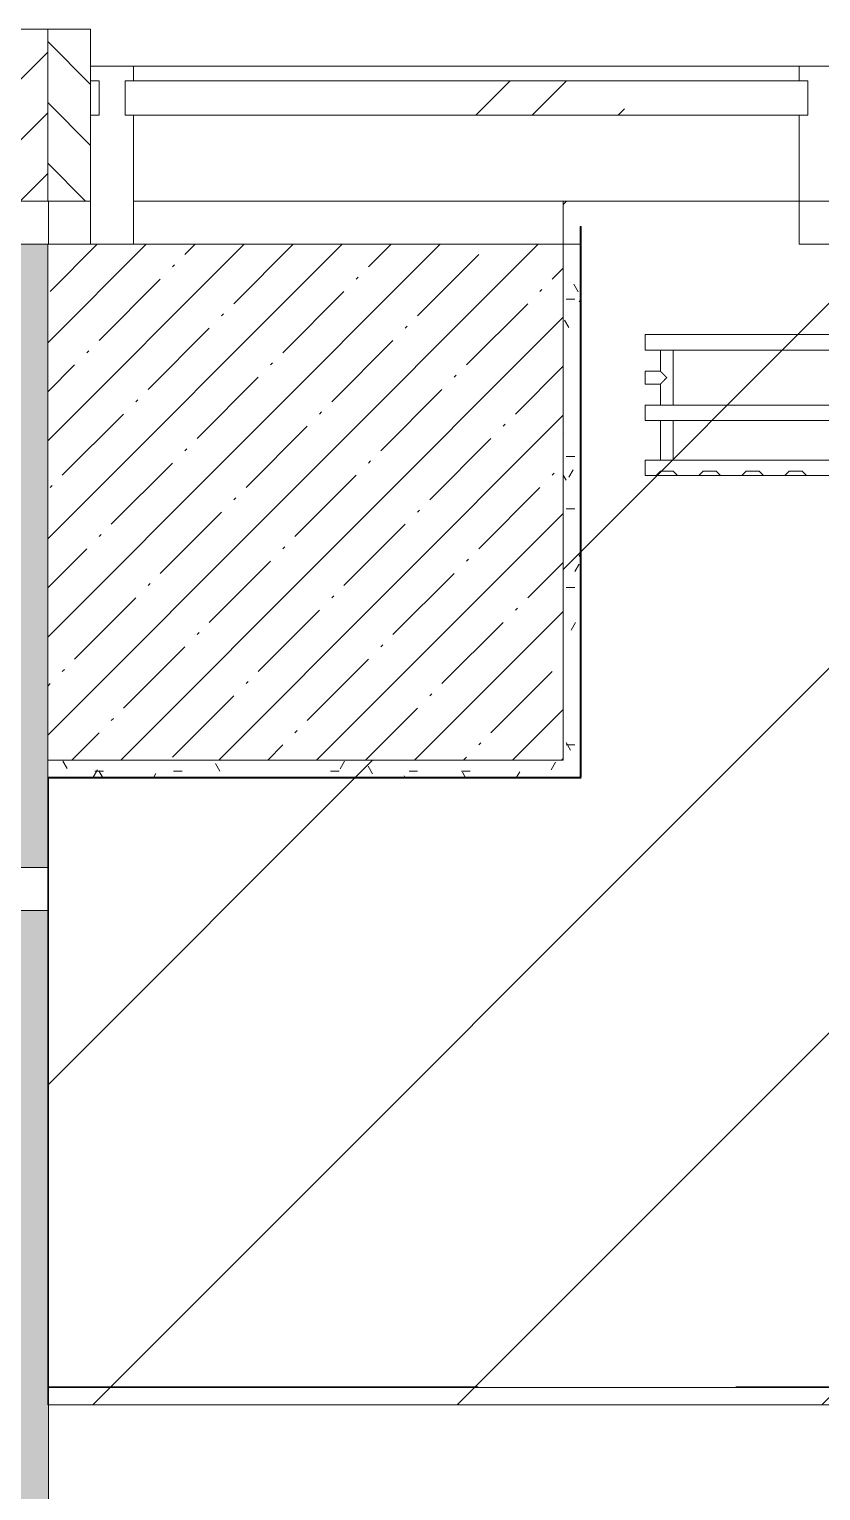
# Model space of a CAD drawing. Header units: millimetres. Extents: x -6228 to 198016, y -8553 to 29000.
# Drawn here: x 139617 to 140538, y 25650 to 27350 of the extents above; entities that cross this region are included whole.
import ezdxf

# ---------------------------------------------------------------- set-up
doc = ezdxf.new("R2010")
doc.units = ezdxf.units.MM
doc.linetypes.add('200_ШТРИХ__ш1_п0_6_', pattern=[800, 500, -300])
doc.linetypes.add('Осевая', pattern=[15875, 3175, -2381.25, 7937.5, -2381.25])
for name, color, linetype, lineweight in [('A-DETL-1', 7, 'Continuous', 9), ('A-DETL-MBND-1', 7, '200_ШТРИХ__ш1_п0_6_', 9), ('A-GLAZ-CURT-2', 7, 'Continuous', 9), ('A-GLAZ-CWMG-3', 7, 'Continuous', 9), ('A-WALL-1', 7, 'Continuous', 9), ('I-WALL-7', 7, 'Continuous', 9), ('S-COLS-2', 7, 'Continuous', 9), ('Оси-2', 7, 'Осевая', 9)]:
    doc.layers.add(name, color=color, linetype=linetype, lineweight=lineweight)
for name, color, linetype, lineweight, true_color in [('A-DETL-GENF-7', 7, 'Continuous', 9, 0xc0c0c0), ('A-FLOR-3', 7, 'Continuous', 9, 0xaaaaaa), ('A-GLAZ-CWMG-4', 7, 'Continuous', 9, 0x383e42), ('I-WALL-9', 9, 'Continuous', 9, 0x808080)]:
    doc.layers.add(name, color=color, linetype=linetype, lineweight=lineweight, true_color=true_color)
pattern_1 = [(0, (135578.187, 0), (121.92, 30.48), [10.058, -81.382, 10.058, -81.382, -487.68]), (0, (135578.187, 0), (121.92, 30.48), [-182.88, 10.058, -172.822, 10.058, -81.382, -213.36]), (0, (135578.187, 0), (121.92, 30.48), [-457.2, 10.058, -50.902, 10.058, -142.342]), (120, (135623.907, 15.24), (-87.356454, 90.345817), [10.058, -81.382, 10.058, -81.382, -487.68]), (120, (135623.907, 15.24), (-87.356454, 90.345817), [-182.88, 10.058, -172.822, 10.058, -81.382, -213.36]), (120, (135623.907, 15.24), (-87.356454, 90.345817), [-457.2, 10.058, -50.902, 10.058, -142.342]), (240, (135639.147, 76.2), (-34.563546, -120.825817), [10.058, -81.382, 10.058, -81.382, -487.68]), (240, (135639.147, 76.2), (-34.563546, -120.825817), [-182.88, 10.058, -172.822, 10.058, -81.382, -213.36]), (240, (135639.147, 76.2), (-34.563546, -120.825817), [-457.2, 10.058, -50.902, 10.058, -142.342])]

# ---------------------------------------------------------------- blocks, each defined once
blk = doc.blocks.new('Прямоугольный импост - Импост структурный с накладкой - 190мм-22856805-План зашивки приборов отопления в осях 2 этажа 1-12')
at = {"layer": 'A-GLAZ-CWMG-3'}
for p, q in [((0, 17), (-50, 17)), ((-50, 17), (-50, 0)), ((0, 11.1), (0, 17)), ((-50, 0), (-40, 0)), ((-40, 0), (-40, -40)), ((-10, -40), (-10, 0)), ((-10, 0), (-0.1, 0)), ((-40, -40), (-50, -40)), ((-50, -40), (-50, -190)), ((-0.1, -40), (-10, -40)), ((-50, -190), (0, -190))]:
    blk.add_line(p, q, dxfattribs=at)
blk = doc.blocks.new('Системная панель - Стекло - 40мм-22856069-План зашивки приборов отопления в осях 2 этажа 1-12')
at = {"layer": 'A-GLAZ-CURT-2'}
h = blk.add_hatch(dxfattribs=at)
h.set_pattern_fill('FP_161', color=256, style=0, pattern_type=2)
h.set_pattern_definition([(45, (-4647.5, -27190), (-282.843, 282.843), [200, -600]), (45, (-4847.5, -27290), (-282.843, 282.843), [600, -200]), (45, (-4447.5, -27390), (-282.843, 282.843), [200, -600])])
h.paths.add_polyline_path([(397.5, -40), (397.5, 0), (-397.5, 0), (-397.5, -40), (230.3, -40)])
for p, q in [((397.5, 0), (-397.5, 0)), ((-397.5, 0), (-397.5, -40)), ((397.5, -40), (397.5, 0)), ((-397.5, -40), (397.5, -40))]:
    blk.add_line(p, q, dxfattribs=at)
blk = doc.blocks.new('Прямоугольный импост - Импост структурный с накладкой - 160мм-22794259-План зашивки приборов отопления в осях 2 этажа 1-12')
at = {"layer": 'A-GLAZ-CWMG-3'}
for p, q in [((4160, 27307), (4935, 27307)), ((4160, 27150), (4660, 27150)), ((4660, 27150), (4935, 27150))]:
    blk.add_line(p, q, dxfattribs=at)
blk = doc.blocks.new('Прямоугольный импост - Импост структурный с накладкой - 190мм-V187-План зашивки приборов отопления в осях 2 этажа 1-12')
at = {"layer": 'A-GLAZ-CWMG-3'}
for p, q in [((-50, 190), (-50, 40)), ((0, 40), (0, 190)), ((-50, 40), (-40, 40)), ((-40, 40), (-40, 0)), ((-10, 0), (-10, 40)), ((-10, 40), (0, 40)), ((-40, 0), (-50, 0)), ((-50, 0), (-50, -17)), ((0, 0), (-10, 0)), ((0, -17), (0, 0)), ((-50, -17), (0, -17))]:
    blk.add_line(p, q, dxfattribs=at)
blk = doc.blocks.new('Прямоугольный импост - Импост структурный с накладкой - 190мм-22856065-План зашивки приборов отопления в осях 2 этажа 1-12')
at = {"layer": 'A-GLAZ-CWMG-3'}
for p, q in [((-25, 140), (-25, 190)), ((-25, 190), (25, 190)), ((25, 190), (25, 140)), ((-25, 40), (-25, 140)), ((25, 140), (25, 40)), ((-15, 40), (-25, 40)), ((-15, 0), (-15, 40)), ((15, 40), (15, 0)), ((25, 40), (15, 40)), ((-25, -17), (-25, 0)), ((-25, 0), (-15, 0)), ((15, 0), (25, 0)), ((25, 0), (25, -17)), ((25, -17), (-25, -17))]:
    blk.add_line(p, q, dxfattribs=at)
blk = doc.blocks.new('Прямоугольный импост - Импост структурный с накладкой - 190мм-22858574-План зашивки приборов отопления в осях 2 этажа 1-12')
at = {"layer": 'A-GLAZ-CWMG-4'}
for points in [[(3871.1, 26375.1), (3871.1, 27100.1), (3854.1, 27100.1), (3854.1, 26375.1)], [(4061.1, 26375.1), (4060, 27100.1), (3911.1, 27100.1), (3911.1, 26375.1), (4060, 26375.1)]]:
    blk.add_hatch(color=256, dxfattribs=at).paths.add_polyline_path(points)
at = {"layer": 'A-GLAZ-CWMG-3'}
for p, q in [((3854.1, 27100.1), (3854.1, 26375.1)), ((4061.1, 26480), (4061.1, 26375.1))]:
    blk.add_line(p, q, dxfattribs=at)
blk = doc.blocks.new('BSC_Колонна _Прямоугольная - 200х200-22401950-План зашивки приборов отопления в осях 2 этажа 1-12')
at = {"layer": 'S-COLS-2'}
h = blk.add_hatch(dxfattribs=at)
h.set_pattern_fill('FP_190', color=256, style=0, pattern_type=2)
h.set_pattern_definition([(45, (-3960, -27250), (-35.35534, 35.35534), [])])
h.paths.add_polyline_path([(-100, -100), (100, -100), (100, 100), (-100, 100)])
for p, q in [((100, 100), (-100, 100)), ((-100, 100), (-100, -100)), ((100, -100), (100, 100)), ((-100, -100), (100, -100))]:
    blk.add_line(p, q, dxfattribs=at)
blk = doc.blocks.new('Прямоугольный импост - Импост структурный с накладкой - 190мм-V220-План зашивки приборов отопления в осях 2 этажа 1-12')
at = {"layer": 'A-GLAZ-CWMG-4'}
for points in [[(3871.1, 25575.1), (3871.1, 26325.1), (3854.1, 26325.1), (3854.1, 25575.1)], [(4061.1, 25575.1), (4060, 26325.1), (3911.1, 26325.1), (3911.1, 25575.1), (4060, 25575.1)]]:
    blk.add_hatch(color=256, dxfattribs=at).paths.add_polyline_path(points)
at = {"layer": 'A-GLAZ-CWMG-3'}
for p, q in [((3854.1, 26325.1), (3854.1, 25575.1)), ((4061.1, 26325.1), (4061.1, 25750)), ((4061.1, 25750), (4061.1, 25575.1))]:
    blk.add_line(p, q, dxfattribs=at)
blk = doc.blocks.new('Прямоугольный импост - Импост структурный с накладкой - 190мм-V221-План зашивки приборов отопления в осях 2 этажа 1-12')
at = {"layer": 'A-GLAZ-CWMG-3'}
for p, q in [((-25, 0), (-25, 17)), ((-25, 17), (25, 17)), ((25, 17), (25, 0)), ((-15, 0), (-25, 0)), ((-15, -40), (-15, 0)), ((25, 0), (15, 0)), ((15, 0), (15, -40)), ((-25, -188.9), (-25, -40)), ((-25, -40), (-15, -40)), ((15, -40), (25, -40)), ((25, -40), (25, -188.9)), ((25, -190), (-25, -190))]:
    blk.add_line(p, q, dxfattribs=at)
blk = doc.blocks.new('BSC_Колонна _Прямоугольная - 600х600-V225-План зашивки приборов отопления в осях 2 этажа 1-12')
at = {"layer": 'S-COLS-2'}
h = blk.add_hatch(dxfattribs=at)
h.set_pattern_fill('FP_196', color=256, style=0, pattern_type=2)
h.set_pattern_definition([(45, (-4360, -26800), (-57.02463, 57.02463), []), (45, (-4302.975, -26800), (-57.02463, 57.02463), [100.806, -20.161, 3.353, -16.808])])
h.paths.add_polyline_path([(-300, -300), (300, -300), (300, 300), (-300, 300)])
for p, q in [((300, 300), (-300, 300)), ((-300, 300), (-300, -300)), ((300, -300), (300, 300)), ((-300, -300), (300, -300))]:
    blk.add_line(p, q, dxfattribs=at)
blk = doc.blocks.new('radiator_prado_classic_z_tip_30_po exemplyaru - Classic Z Тип 30-500-V256-План зашивки приборов отопления в осях 2 этажа 1-12')
at = {"layer": 'A-DETL-MBND-1'}
for p, q in [((1800, 228), (0, 228)), ((1587.5, 228), (1612.5, 228)), ((1612.5, 228), (1637.5, 228)), ((1637.5, 228), (1612.5, 228)), ((1612.5, 228), (1637.5, 228)), ((1612.5, 228), (1617.5, 223)), ((1612.5, 228), (1617.5, 223)), ((1632.5, 223), (1617.5, 223)), ((1617.5, 223), (1632.5, 223)), ((1632.5, 223), (1637.5, 228)), ((1637.5, 228), (1632.5, 223)), ((1637.5, 228), (1662.5, 228)), ((1662.5, 228), (1687.5, 228)), ((1687.5, 228), (1662.5, 228)), ((1662.5, 228), (1687.5, 228)), ((1662.5, 228), (1667.5, 223)), ((1662.5, 228), (1667.5, 223)), ((1682.5, 223), (1667.5, 223)), ((1667.5, 223), (1682.5, 223)), ((1682.5, 223), (1687.5, 228)), ((1687.5, 228), (1682.5, 223)), ((1687.5, 228), (1712.5, 228)), ((1712.5, 228), (1737.5, 228)), ((1737.5, 228), (1712.5, 228)), ((1712.5, 228), (1737.5, 228)), ((1712.5, 228), (1717.5, 223)), ((1712.5, 228), (1717.5, 223)), ((1732.5, 223), (1717.5, 223)), ((1717.5, 223), (1732.5, 223)), ((1732.5, 223), (1737.5, 228)), ((1737.5, 228), (1732.5, 223)), ((1737.5, 228), (1762.5, 228)), ((1762.5, 228), (1787.5, 228)), ((1787.5, 228), (1762.5, 228)), ((1762.5, 228), (1787.5, 228)), ((1762.5, 228), (1767.5, 223)), ((1762.5, 228), (1767.5, 223)), ((1782.5, 223), (1767.5, 223)), ((1767.5, 223), (1782.5, 223)), ((1782.5, 223), (1787.5, 228)), ((1787.5, 228), (1782.5, 223)), ((1787.5, 228), (1800, 228)), ((1800, 210), (1800, 228)), ((1800, 228), (1800, 210)), ((0, 210), (1800, 210)), ((1767.5, 210), (32.5, 210)), ((1767.5, 210), (1767.5, 164)), ((1767.5, 210), (1767.5, 164)), ((1767.8, 210), (1767.5, 210)), ((1767.5, 210), (1769.7, 210)), ((1775, 210), (1767.5, 210)), ((1767.5, 210), (1768.5, 210)), ((1768.5, 210), (1767.8, 210)), ((1769.7, 210), (1768.5, 210)), ((1768.5, 210), (1776.9, 210)), ((1776.9, 210), (1768.5, 210)), ((1782.2, 210), (1769.7, 210)), ((1769.7, 210), (1782.5, 210)), ((1781.5, 210), (1775, 210)), ((1776.9, 210), (1781.5, 210)), ((1781.5, 210), (1778.7, 210)), ((1782.5, 210), (1781.5, 210)), ((1781.5, 210), (1782.2, 210)), ((1782.5, 210), (1782.2, 210)), ((1782.2, 210), (1782.5, 210)), ((1782.5, 164), (1782.5, 210)), ((1782.5, 164), (1782.5, 210)), ((1800, 210), (1782.5, 210)), ((1800, 164), (0, 164)), ((32.5, 164), (1767.5, 164)), ((1776.9, 164), (1767.5, 164)), ((1767.5, 164), (1771.2, 164)), ((1780.3, 164), (1767.5, 164)), ((1767.5, 164), (1767.8, 164)), ((1767.8, 164), (1782.5, 164)), ((1768.5, 164), (1776.9, 164)), ((1771.2, 164), (1773.1, 164)), ((1773.1, 164), (1775, 164)), ((1775, 164), (1780.3, 164)), ((1782.2, 164), (1776.9, 164)), ((1778.7, 164), (1781.5, 164)), ((1780.3, 164), (1782.5, 164)), ((1781.5, 164), (1780.3, 164)), ((1782.5, 164), (1781.5, 164)), ((1782.5, 164), (1782.2, 164)), ((1782.5, 164), (1800, 164)), ((1800, 146), (1800, 164)), ((1800, 164), (1800, 146)), ((0, 146), (1800, 146)), ((1767.5, 146), (32.5, 146)), ((1767.5, 146), (1767.5, 82)), ((1767.5, 146), (1767.5, 82)), ((1767.5, 146), (1782.5, 146)), ((1782.2, 146), (1767.5, 146)), ((1767.5, 146), (1778.7, 146)), ((1767.8, 146), (1767.5, 146)), ((1768.5, 146), (1767.8, 146)), ((1769.7, 146), (1768.5, 146)), ((1776.9, 146), (1768.5, 146)), ((1771.2, 146), (1769.7, 146)), ((1773.1, 146), (1771.2, 146)), ((1775, 146), (1773.1, 146)), ((1776.9, 146), (1775, 146)), ((1778.7, 146), (1776.9, 146)), ((1778.7, 146), (1782.2, 146)), ((1780.3, 146), (1778.7, 146)), ((1781.5, 146), (1778.7, 146)), ((1781.5, 146), (1780.3, 146)), ((1782.5, 146), (1781.5, 146)), ((1782.5, 146), (1782.2, 146)), ((1782.2, 146), (1782.5, 146)), ((1782.5, 121.5), (1782.5, 146)), ((1782.5, 121.5), (1782.5, 146)), ((1800, 146), (1782.5, 146)), ((1800, 121.5), (1782.5, 121.5)), ((1800, 121.5), (1782.5, 121.5)), ((1800, 121.5), (1800, 106.5)), ((1800, 121.2), (1800, 121.5)), ((1800, 121.5), (1800, 121.2)), ((1800, 121.2), (1800, 121.5)), ((1800, 106.8), (1800, 121.2)), ((1800, 121.2), (1800, 119.3)), ((1800, 115.9), (1800, 121.2)), ((1800, 119.3), (1800, 106.8)), ((1782.5, 82), (1782.5, 106.5)), ((1782.5, 106.5), (1800, 106.5)), ((1782.5, 82), (1782.5, 106.5)), ((1782.5, 106.5), (1800, 106.5)), ((1800, 106.8), (1800, 115.9)), ((1800, 106.5), (1800, 106.8)), ((1800, 106.8), (1800, 106.5)), ((1800, 106.5), (1800, 106.8)), ((1800, 82), (0, 82)), ((32.5, 82), (1767.5, 82)), ((1776.9, 82), (1767.5, 82)), ((1767.5, 82), (1769.7, 82)), ((1768.5, 82), (1767.5, 82)), ((1767.5, 82), (1778.7, 82)), ((1769.7, 82), (1768.5, 82)), ((1768.5, 82), (1776.9, 82)), ((1769.7, 82), (1782.5, 82)), ((1775, 82), (1769.7, 82)), ((1778.7, 82), (1775, 82)), ((1781.5, 82), (1776.9, 82)), ((1781.5, 82), (1778.7, 82)), ((1778.7, 82), (1782.5, 82)), ((1778.7, 82), (1781.5, 82)), ((1782.5, 82), (1781.5, 82)), ((1782.2, 82), (1781.5, 82)), ((1782.5, 82), (1782.2, 82)), ((1782.5, 82), (1800, 82)), ((1800, 64), (1800, 82)), ((1800, 82), (1800, 64)), ((1800, 64), (0, 64)), ((0, 64), (1800, 64))]:
    blk.add_line(p, q, dxfattribs=at)
for points, knots in [([(1775, 114), (1775.5, 114.5), (1776.4, 115.4), (1777.6, 116.6), (1778.4, 117.4), (1778.9, 117.9), (1779.2, 118.2), (1779.5, 118.5), (1779.8, 118.8), (1780.1, 119.2), (1780.4, 119.4), (1780.7, 119.7), (1781, 120), (1781.3, 120.3), (1781.5, 120.5), (1781.7, 120.7), (1781.9, 120.9), (1782.1, 121.1), (1782.2, 121.2), (1782.3, 121.3), (1782.5, 121.5), (1782.5, 121.5), (1782.5, 121.5)], [0, 0, 0, 0, 0.142857, 0.285714, 0.357143, 0.392857, 0.428571, 0.464286, 0.5, 0.535714, 0.571429, 0.607143, 0.642857, 0.678571, 0.714286, 0.75, 0.785714, 0.821429, 0.857143, 0.892857, 0.928571, 1, 1, 1, 1]), ([(1777.9, 116.9), (1778.1, 117.1), (1778.4, 117.4), (1778.9, 117.9), (1779.2, 118.2), (1779.5, 118.5), (1779.8, 118.8), (1780.1, 119.2), (1780.4, 119.4), (1780.7, 119.7), (1781, 120), (1781.3, 120.3), (1781.5, 120.5), (1781.7, 120.7), (1781.9, 120.9), (1782.1, 121.1), (1782.2, 121.2), (1782.3, 121.3), (1782.5, 121.5), (1782.5, 121.5), (1782.5, 121.5)], [0.2857143, 0.2857143, 0.2857143, 0.2857143, 0.3571429, 0.3928571, 0.4285714, 0.4642857, 0.5, 0.5357143, 0.5714286, 0.6071429, 0.6428571, 0.6785714, 0.7142857, 0.75, 0.7857143, 0.8214286, 0.8571429, 0.8928571, 0.9285714, 1, 1, 1, 1]), ([(1782.2, 121.2), (1782.2, 121.2), (1782.1, 121.1), (1781.9, 120.9), (1781.7, 120.7), (1781.5, 120.5), (1781.3, 120.3), (1781, 120), (1780.7, 119.7), (1780.4, 119.4), (1780.1, 119.2), (1779.7, 118.7), (1779.3, 118.3), (1778.9, 117.9), (1778.4, 117.4), (1778.1, 117.1), (1777.9, 116.9)], [0.1428571, 0.1428571, 0.1428571, 0.1428571, 0.1785714, 0.2142857, 0.25, 0.2857143, 0.3214286, 0.3571429, 0.3928571, 0.4285714, 0.4642857, 0.5, 0.5714286, 0.6071429, 0.6428571, 0.7142857, 0.7142857, 0.7142857, 0.7142857]), ([(1782.2, 121.2), (1782.2, 121.2), (1782.1, 121.1), (1781.9, 120.9), (1781.7, 120.7), (1781.5, 120.5), (1781.3, 120.3), (1781, 120), (1780.7, 119.7), (1780.4, 119.4), (1780.1, 119.2), (1779.7, 118.7), (1779.3, 118.3), (1778.9, 117.9), (1778.4, 117.4), (1778.1, 117.1), (1777.9, 116.9)], [0.1428571, 0.1428571, 0.1428571, 0.1428571, 0.1785714, 0.2142857, 0.25, 0.2857143, 0.3214286, 0.3571429, 0.3928571, 0.4285714, 0.4642857, 0.5, 0.5714286, 0.6071429, 0.6428571, 0.7142857, 0.7142857, 0.7142857, 0.7142857]), ([(1777.9, 116.9), (1778.1, 117.1), (1778.4, 117.4), (1778.9, 117.9), (1779.2, 118.2), (1779.5, 118.5), (1779.8, 118.8), (1780.1, 119.2), (1780.3, 119.3), (1780.4, 119.4)], [0.2857143, 0.2857143, 0.2857143, 0.2857143, 0.3571429, 0.3928571, 0.4285714, 0.4642857, 0.5, 0.5357143, 0.5714286, 0.5714286, 0.5714286, 0.5714286]), ([(1782.5, 121.5), (1782.5, 121.5), (1782.5, 121.5), (1782.3, 121.3), (1782.3, 121.3), (1782.2, 121.2)], [0, 0, 0, 0, 0.0714286, 0.1071429, 0.1428571, 0.1428571, 0.1428571, 0.1428571]), ([(1782.5, 121.5), (1782.5, 121.5), (1782.5, 121.5), (1782.3, 121.3), (1782.3, 121.3), (1782.2, 121.2)], [0, 0, 0, 0, 0.0714286, 0.1071429, 0.1428571, 0.1428571, 0.1428571, 0.1428571]), ([(1782.2, 121.2), (1782.3, 121.3), (1782.3, 121.3), (1782.5, 121.5), (1782.5, 121.5), (1782.5, 121.5)], [0.8571429, 0.8571429, 0.8571429, 0.8571429, 0.8928571, 0.9285714, 1, 1, 1, 1]), ([(1782.5, 106.5), (1782.5, 106.5), (1782.5, 106.5), (1782.3, 106.7), (1782.2, 106.8), (1782.1, 106.9), (1781.9, 107.1), (1781.7, 107.3), (1781.5, 107.5), (1781.3, 107.7), (1781, 108), (1780.7, 108.3), (1780.4, 108.6), (1780.1, 108.8), (1779.7, 109.3), (1779.3, 109.7), (1778.9, 110.1), (1778.4, 110.6), (1777.6, 111.4), (1776.4, 112.6), (1775.5, 113.5), (1775, 114)], [0, 0, 0, 0, 0.071429, 0.107143, 0.142857, 0.178571, 0.214286, 0.25, 0.285714, 0.321429, 0.357143, 0.392857, 0.428571, 0.464286, 0.5, 0.571429, 0.607143, 0.642857, 0.714286, 0.857143, 1, 1, 1, 1]), ([(1777.9, 111.1), (1778.1, 110.9), (1778.4, 110.6), (1778.9, 110.1), (1779.2, 109.8), (1779.5, 109.5), (1779.8, 109.2), (1780.1, 108.8), (1780.4, 108.6), (1780.7, 108.3), (1781, 108), (1781.3, 107.7), (1781.5, 107.5), (1781.7, 107.3), (1781.9, 107.1), (1782.1, 106.9), (1782.2, 106.8), (1782.3, 106.7), (1782.5, 106.5), (1782.5, 106.5), (1782.5, 106.5)], [0.2857143, 0.2857143, 0.2857143, 0.2857143, 0.3571429, 0.3928571, 0.4285714, 0.4642857, 0.5, 0.5357143, 0.5714286, 0.6071429, 0.6428571, 0.6785714, 0.7142857, 0.75, 0.7857143, 0.8214286, 0.8571429, 0.8928571, 0.9285714, 1, 1, 1, 1]), ([(1777.9, 111.1), (1778.1, 110.9), (1778.4, 110.6), (1778.9, 110.1), (1779.2, 109.8), (1779.5, 109.5), (1779.8, 109.2), (1780.1, 108.8), (1780.4, 108.6), (1780.7, 108.3), (1781, 108), (1781.3, 107.7), (1781.5, 107.5), (1781.7, 107.3), (1781.9, 107.1), (1782.1, 106.9), (1782.2, 106.8), (1782.2, 106.8)], [0.2857143, 0.2857143, 0.2857143, 0.2857143, 0.3571429, 0.3928571, 0.4285714, 0.4642857, 0.5, 0.5357143, 0.5714286, 0.6071429, 0.6428571, 0.6785714, 0.7142857, 0.75, 0.7857143, 0.8214286, 0.8571429, 0.8571429, 0.8571429, 0.8571429]), ([(1777.9, 111.1), (1778.1, 110.9), (1778.4, 110.6), (1778.9, 110.1), (1779.2, 109.8), (1779.5, 109.5), (1779.8, 109.2), (1780.1, 108.8), (1780.4, 108.6), (1780.7, 108.3), (1781, 108), (1781.3, 107.7), (1781.5, 107.5), (1781.7, 107.3), (1781.9, 107.1), (1782.1, 106.9), (1782.2, 106.8), (1782.3, 106.7), (1782.5, 106.5), (1782.5, 106.5), (1782.5, 106.5)], [0.2857143, 0.2857143, 0.2857143, 0.2857143, 0.3571429, 0.3928571, 0.4285714, 0.4642857, 0.5, 0.5357143, 0.5714286, 0.6071429, 0.6428571, 0.6785714, 0.7142857, 0.75, 0.7857143, 0.8214286, 0.8571429, 0.8928571, 0.9285714, 1, 1, 1, 1]), ([(1777.9, 111.1), (1778.1, 110.9), (1778.4, 110.6), (1778.9, 110.1), (1779.2, 109.8), (1779.5, 109.5), (1779.8, 109.2), (1780.1, 108.8), (1780.3, 108.7), (1780.4, 108.6)], [0.2857143, 0.2857143, 0.2857143, 0.2857143, 0.3571429, 0.3928571, 0.4285714, 0.4642857, 0.5, 0.5357143, 0.5714286, 0.5714286, 0.5714286, 0.5714286]), ([(1779.2, 109.8), (1779.1, 109.9), (1778.9, 110.1), (1778.4, 110.6), (1778.1, 110.9), (1777.9, 111.1)], [0.5714286, 0.5714286, 0.5714286, 0.5714286, 0.6071429, 0.6428571, 0.7142857, 0.7142857, 0.7142857, 0.7142857]), ([(1782.2, 106.8), (1782.2, 106.8), (1782.1, 106.9), (1781.9, 107.1), (1781.7, 107.3), (1781.5, 107.5), (1781.3, 107.7), (1781, 108), (1780.7, 108.3), (1780.4, 108.6), (1780.1, 108.8), (1779.7, 109.3), (1779.4, 109.6), (1779.2, 109.8)], [0.1428571, 0.1428571, 0.1428571, 0.1428571, 0.1785714, 0.2142857, 0.25, 0.2857143, 0.3214286, 0.3571429, 0.3928571, 0.4285714, 0.4642857, 0.5, 0.5714286, 0.5714286, 0.5714286, 0.5714286]), ([(1782.2, 106.8), (1782.3, 106.7), (1782.3, 106.7), (1782.5, 106.5), (1782.5, 106.5), (1782.5, 106.5)], [0.8571429, 0.8571429, 0.8571429, 0.8571429, 0.8928571, 0.9285714, 1, 1, 1, 1]), ([(1782.2, 106.8), (1782.3, 106.7), (1782.3, 106.7), (1782.5, 106.5), (1782.5, 106.5), (1782.5, 106.5)], [0.8571429, 0.8571429, 0.8571429, 0.8571429, 0.8928571, 0.9285714, 1, 1, 1, 1]), ([(1782.5, 106.5), (1782.5, 106.5), (1782.5, 106.5), (1782.3, 106.7), (1782.3, 106.7), (1782.2, 106.8)], [0, 0, 0, 0, 0.0714286, 0.1071429, 0.1428571, 0.1428571, 0.1428571, 0.1428571])]:
    blk.add_open_spline(points, degree=3, knots=knots, dxfattribs=at)
for points in [[(1780.4, 119.4), (1780.5, 119.5), (1780.7, 119.7), (1781, 120), (1781.3, 120.3), (1781.5, 120.5), (1781.7, 120.7), (1781.9, 120.9), (1782.1, 121.1), (1782.2, 121.2), (1782.2, 121.2)], [(1777.9, 116.9), (1777.4, 116.4), (1776.4, 115.4), (1775.5, 114.5), (1775, 114)], [(1777.9, 116.9), (1777.4, 116.4), (1776.4, 115.4), (1775.5, 114.5), (1775, 114)], [(1776.4, 115.4), (1776, 115), (1775.5, 114.5), (1775, 114)], [(1776.4, 115.4), (1776, 115), (1775.5, 114.5), (1775, 114)], [(1775, 114), (1775.5, 114.5), (1776, 115), (1776.4, 115.4)], [(1775, 114), (1775.5, 113.5), (1776, 113), (1776.4, 112.6)], [(1775, 114), (1775.5, 113.5), (1776, 113), (1776.4, 112.6)], [(1777.9, 111.1), (1777.4, 111.6), (1776.4, 112.6), (1775.5, 113.5), (1775, 114)], [(1777.9, 111.1), (1777.4, 111.6), (1776.4, 112.6), (1775.5, 113.5), (1775, 114)], [(1777.9, 116.9), (1777.4, 116.4), (1776.9, 115.9), (1776.4, 115.4)], [(1777.9, 116.9), (1777.4, 116.4), (1776.9, 115.9), (1776.4, 115.4)], [(1776.4, 115.4), (1776.9, 115.9), (1777.4, 116.4), (1777.9, 116.9)], [(1776.4, 112.6), (1776.9, 112.1), (1777.4, 111.6), (1777.9, 111.1)], [(1776.4, 112.6), (1776.9, 112.1), (1777.4, 111.6), (1777.9, 111.1)], [(1780.4, 108.6), (1780.5, 108.5), (1780.7, 108.3), (1781, 108), (1781.3, 107.7), (1781.4, 107.6), (1781.5, 107.5)], [(1781.5, 107.5), (1781.6, 107.4), (1781.7, 107.3), (1781.9, 107.1), (1782.1, 106.9), (1782.2, 106.8), (1782.2, 106.8)]]:
    blk.add_open_spline(points, degree=3, dxfattribs=at)

msp = doc.modelspace()

# ---------------------------------------------------------------- hatches: boundary and pattern name
at = {"layer": 'A-DETL-GENF-7'}
h = msp.add_hatch(dxfattribs=at)
h.set_pattern_fill('FP_235', color=256, style=0, pattern_type=2)
h.set_pattern_definition([(45, (135578.2, 0), (-212.132, 212.132), [])])
h.paths.add_polyline_path([(149288.4, 15200), (149288.4, 27150), (140238.2, 27150), (140238.2, 26500), (139638.2, 26500), (139638.2, 25750), (145288.2, 25750), (145288.2, 20770), (142338.2, 20770), (142338.2, 15200), (148977.8, 15200)])
at = {"layer": 'A-WALL-1'}
h = msp.add_hatch(dxfattribs=at)
h.set_pattern_fill('FP_154', color=256, style=0, pattern_type=2)
h.set_pattern_definition([(135, (135578.187, 0), (-35.35534, -35.35534), [])])
h.paths.add_polyline_path([(149268.2, 27150), (149288.2, 27150), (149288.2, 27350), (149038.4, 27350), (149038.4, 27150), (149267.2, 27150)])
h.paths.add_polyline_path([(139638.2, 27150), (139688.2, 27150), (139688.2, 27350), (139638.2, 27350)])
at = {"layer": 'I-WALL-9'}
h = msp.add_hatch(dxfattribs=at)
h.set_pattern_fill('FP_219', color=256, style=0, pattern_type=2)
h.set_pattern_definition(pattern_1)
h.paths.add_polyline_path([(140238.2, 26500), (140258.2, 26500), (140258.2, 27100), (140238.2, 27100), (140238.2, 26871.7)])
h = msp.add_hatch(dxfattribs=at)
h.set_pattern_fill('FP_219', color=256, style=0, pattern_type=2)
h.set_pattern_definition(pattern_1)
h.paths.add_polyline_path([(139638.2, 26480), (140258.2, 26480), (140258.2, 26500), (139638.2, 26500)])

# ---------------------------------------------------------------- linework, layer by layer
at = {"layer": 'A-DETL-1'}
for p, q in [((140238.2, 27150), (140238.2, 26500)), ((149288.4, 27150), (140238.2, 27150)), ((140238.2, 26500), (139638.2, 26500)), ((139638.2, 26500), (139638.2, 25750)), ((139638.2, 25750), (145288.2, 25750))]:
    msp.add_line(p, q, dxfattribs=at)
at = {"layer": 'A-DETL-MBND-1'}
for p, q in [((140259.2, 27100), (140258.2, 27100)), ((140259.2, 27100), (140259.2, 26479)), ((140259.2, 26479), (139639.3, 26479)), ((139639.3, 25771), (145309.2, 25771)), ((139639.3, 25771), (145309.2, 25771)), ((139639.3, 25770), (145309.2, 25770)), ((145308.2, 25770), (139639.3, 25770))]:
    msp.add_line(p, q, dxfattribs=at)
at = {"layer": 'A-FLOR-3'}
msp.add_line((145288.2, 25750), (139639.3, 25750), dxfattribs=at)
at = {"layer": 'A-WALL-1'}
for p, q in [((139688.2, 27350), (139638.2, 27350)), ((139688.2, 27150), (139688.2, 27350)), ((139638.2, 27150), (139688.2, 27150))]:
    msp.add_line(p, q, dxfattribs=at)
at = {"layer": 'I-WALL-7'}
for p, q in [((140258.2, 27120.5), (140258.2, 26479)), ((140259.2, 27120.5), (140258.2, 27120.5)), ((140259.2, 26480), (140259.2, 27120.5)), ((140258.2, 27100), (140238.2, 27100)), ((139638.2, 26500), (139638.2, 26479)), ((140259.2, 26480), (139638.2, 26480)), ((139638.2, 26479), (140258.2, 26479))]:
    msp.add_line(p, q, dxfattribs=at)
at = {"layer": 'Оси-2'}
msp.add_line((135967.2, 27000), (166938.2, 27000), dxfattribs=at)

# ---------------------------------------------------------------- block references
at = {"layer": 'A-DETL-MBND-1', "rotation": 180}
msp.add_blockref('radiator_prado_classic_z_tip_30_po exemplyaru - Classic Z Тип 30-500-V256-План зашивки приборов отопления в осях 2 этажа 1-12', (142133.9, 27058.8), dxfattribs=at)
at = {"layer": 'A-GLAZ-CURT-2'}
msp.add_blockref('Системная панель - Стекло - 40мм-22856069-План зашивки приборов отопления в осях 2 этажа 1-12', (140125.7, 27290), dxfattribs=at)
at = {"layer": 'A-GLAZ-CWMG-3'}
for name, p, rotation in [('Прямоугольный импост - Импост структурный с накладкой - 190мм-V187-План зашивки приборов отопления в осях 2 этажа 1-12', (139688.2, 27290), 180), ('Прямоугольный импост - Импост структурный с накладкой - 190мм-22856805-План зашивки приборов отопления в осях 2 этажа 1-12', (139449.3, 27150.1), 89.99999999999991)]:
    msp.add_blockref(name, p, dxfattribs=dict(at, rotation=rotation))
for name in ['Прямоугольный импост - Импост структурный с накладкой - 160мм-22794259-План зашивки приборов отопления в осях 2 этажа 1-12', 'Прямоугольный импост - Импост структурный с накладкой - 190мм-22858574-План зашивки приборов отопления в осях 2 этажа 1-12', 'Прямоугольный импост - Импост структурный с накладкой - 190мм-V220-План зашивки приборов отопления в осях 2 этажа 1-12']:
    msp.add_blockref(name, (135578.2, 0), dxfattribs=at)
at = {"layer": 'A-GLAZ-CWMG-3', "extrusion": (0, 0, -1)}
for name, p, rotation in [('Прямоугольный импост - Импост структурный с накладкой - 190мм-22856065-План зашивки приборов отопления в осях 2 этажа 1-12', (-140538.2, 27290), 180), ('Прямоугольный импост - Импост структурный с накладкой - 190мм-V221-План зашивки приборов отопления в осях 2 этажа 1-12', (-139449.3, 26350.1), 270.0000000000001)]:
    msp.add_blockref(name, p, dxfattribs=dict(at, rotation=rotation))
at = {"layer": 'S-COLS-2'}
for name, p in [('BSC_Колонна _Прямоугольная - 200х200-22401950-План зашивки приборов отопления в осях 2 этажа 1-12', (139538.2, 27250)), ('BSC_Колонна _Прямоугольная - 600х600-V225-План зашивки приборов отопления в осях 2 этажа 1-12', (139938.2, 26800))]:
    msp.add_blockref(name, p, dxfattribs=at)

doc.saveas('drawing.dxf')
